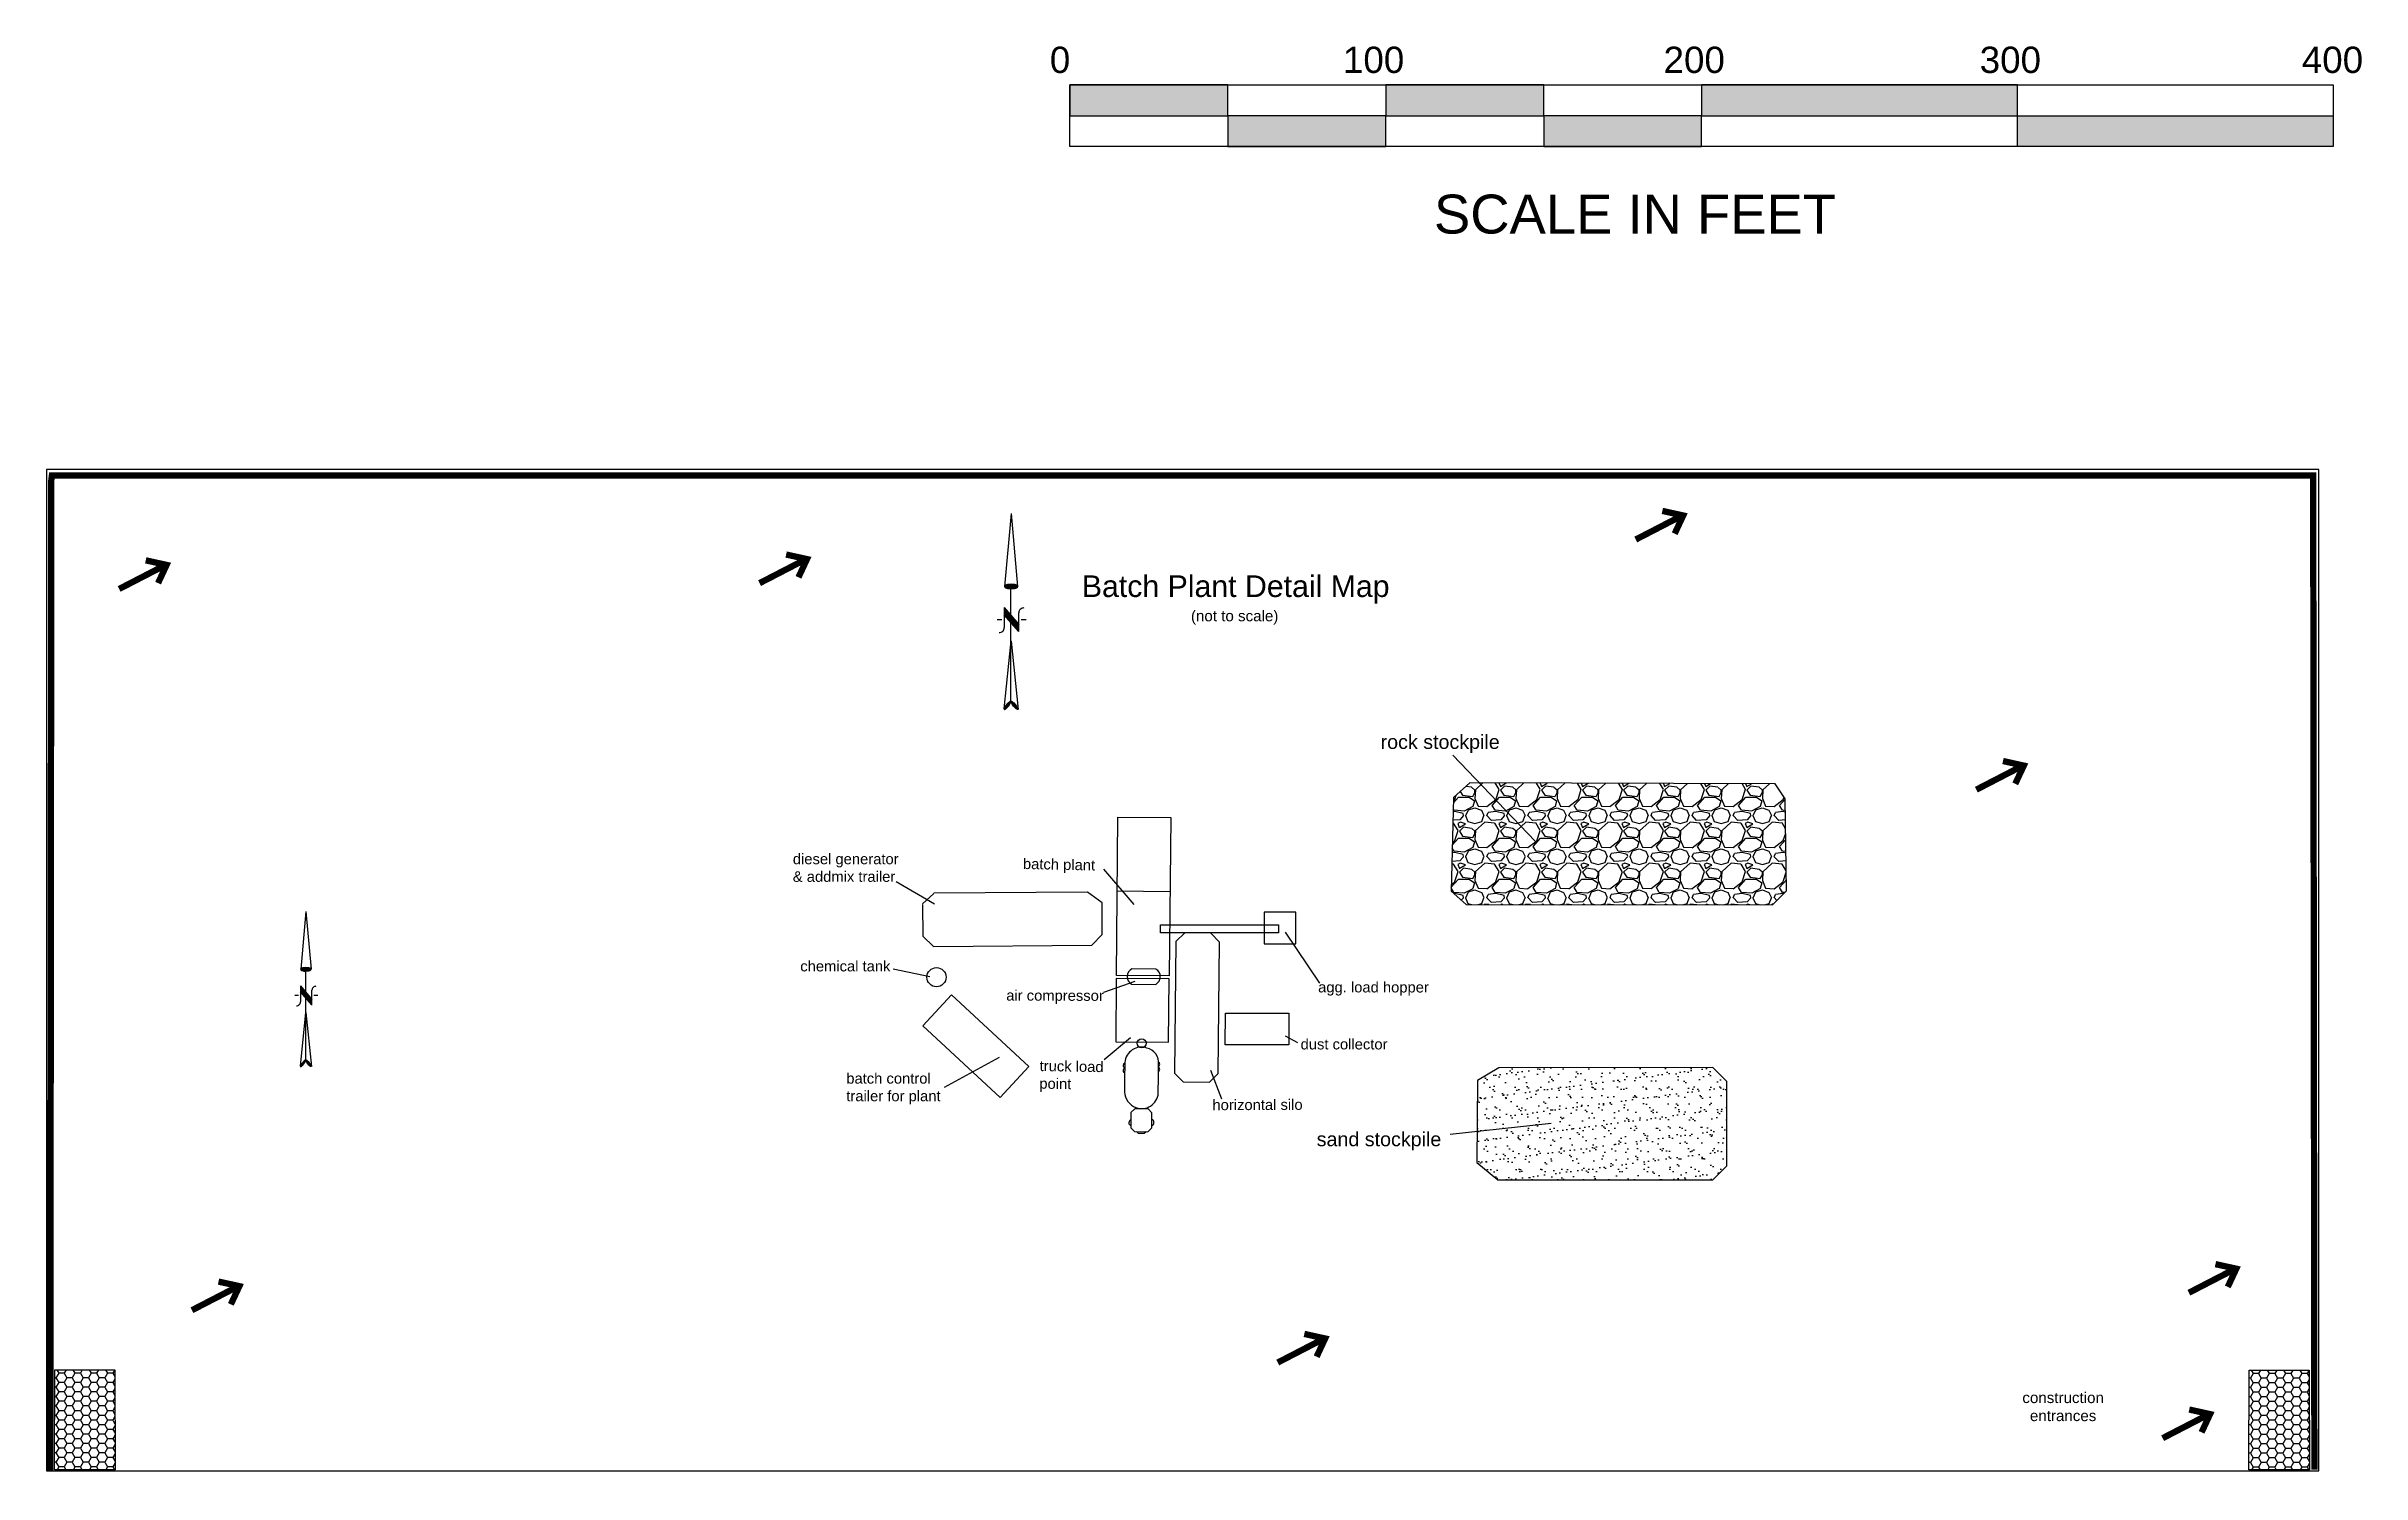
# Model space of a CAD drawing. Header units: inches. Extents: x 528 to 1261, y -60 to 392.
import ezdxf

# ---------------------------------------------------------------- set-up
doc = ezdxf.new("R2010")
doc.units = ezdxf.units.IN
doc.header["$MEASUREMENT"] = 0
for name, color, linetype in [('Annotation', 6, 'Continuous'), ('BASE', 7, 'Continuous'), ('NARROW', 7, 'Continuous')]:
    doc.layers.add(name, color=color, linetype=linetype)
doc.styles.get("Standard").update_dxf_attribs({"font": 'ARIAL.TTF'})

# ---------------------------------------------------------------- blocks, each defined once
blk = doc.blocks.new('North Arrow')
at = {"layer": 'NARROW'}
for p, q in [((0, 0), (22.36, 2)), ((0, 0), (22.33, -2.02)), ((28.77, -2.09), (34.02, 2.32)), ((36.18, 2.33), (30.46, 2.33)), ((36.16, 2.32), (31.04, -2.09)), ((32.43, 3.06), (32.43, 4.63)), ((39.1, 0.01), (59.96, 2.11)), ((31.2, -0.05), (21.66, -0.05)), ((21.66, -0.05), (21.66, -0.05)), ((28.77, -2.09), (34.95, -2.09)), ((32.43, -4.26), (32.43, -2.8)), ((57.45, -0.05), (33.41, -0.05)), ((59.83, -2.14), (39.04, -0.01)), ((57.69, -0.03), (57.77, -0.01)), ((57.77, -0.05), (57.69, -0.03))]:
    blk.add_line(p, q, dxfattribs=at)
blk.add_lwpolyline([(22.36, -2.03), (22.59, -1.93, 0.091577), (22.87, -1.44, 0.048306), (23.03, -0.75), (23.07, -0.01), (23.01, 0.82, 0.048306), (22.87, 1.42, 0.091577), (22.59, 1.91), (22.36, 2.01), (22.14, 1.91, 0.091577), (21.86, 1.42, 0.048306), (21.72, 0.82), (21.66, -0.01), (21.72, -0.83, 0.048306), (21.86, -1.44, 0.091577), (22.14, -1.93)], format="xyb", close=True, dxfattribs=at)
for points in [[(57.46, -0.03), (57.44, 0.08, -0.066818), (57.67, 0.47, -0.03073), (58.01, 0.84), (58.52, 1.29), (59.07, 1.7, -0.03073), (59.5, 1.95, -0.066818), (59.93, 2.1), (60.04, 2.06)], [(60.04, 2.06), (60.05, 1.95, -0.066818), (59.82, 1.56, -0.03073), (59.43, 1.14), (58.97, 0.74), (58.42, 0.33, -0.03073), (57.99, 0.08, -0.036692), (57.76, -0.02)], [(57.46, -0.04), (57.44, -0.15, 0.066818), (57.67, -0.54, 0.03073), (58.01, -0.9), (58.52, -1.36), (59.07, -1.77, 0.03073), (59.5, -2.02, 0.066818), (59.93, -2.17), (60.04, -2.13)], [(60.04, -2.13), (60.05, -2.01, 0.066818), (59.82, -1.63, 0.03073), (59.43, -1.2), (58.97, -0.8), (58.42, -0.4, 0.03073), (57.99, -0.15, 0.036692), (57.76, -0.05)]]:
    blk.add_lwpolyline(points, format="xyb", dxfattribs=at)
for centre, start, end in [((30.46, 3.86), 178.8769, 270), ((34.95, -3.62), 358.8769, 90)]:
    blk.add_arc(centre, 1.53, start, end, dxfattribs=at)
for points in [[(23.03, -0.76), (21.67, -0.05), (23.07, -0.05), (21.72, 0.82)], [(23.07, -0.05), (21.72, 0.82), (23.02, 0.75), (21.85, 1.42)], [(23.02, 0.75), (21.85, 1.42), (22.87, 1.44), (22.14, 1.91)], [(22.87, 1.44), (22.14, 1.91), (22.59, 1.91), (22.36, 2)], [(31.05, -2.09), (36.15, 2.36), (28.75, -2.06), (34.01, 2.36)], [(57.44, 0.08), (57.7, -0.01), (57.5, 0.21), (57.77, -0.01)], [(57.45, -0.04), (57.69, -0.02), (57.44, 0.08), (57.7, -0.01)], [(57.5, 0.21), (57.77, -0.01), (57.6, 0.39), (57.94, 0.06)], [(57.6, 0.39), (57.94, 0.06), (57.68, 0.5), (58.07, 0.13)], [(57.68, 0.5), (58.07, 0.13), (57.84, 0.66), (58.29, 0.26)], [(57.84, 0.66), (58.29, 0.26), (58.03, 0.86), (58.52, 0.41)], [(58.03, 0.86), (58.52, 0.41), (58.26, 1.07), (58.73, 0.57)], [(58.26, 1.07), (58.73, 0.57), (58.52, 1.3), (59.05, 0.81)], [(58.52, 1.3), (59.05, 0.81), (58.7, 1.42), (59.26, 0.99)], [(59.26, 1), (58.69, 1.42), (59.45, 1.15), (59, 1.65)], [(59.45, 1.15), (59, 1.65), (59.62, 1.34), (59.28, 1.82)], [(59.62, 1.34), (59.28, 1.82), (59.81, 1.55), (59.49, 1.95)], [(59.81, 1.55), (59.49, 1.95), (59.93, 1.73), (59.69, 2.04)], [(59.93, 1.73), (59.69, 2.04), (60.05, 1.94), (59.93, 2.1)], [(60.05, 1.94), (59.93, 2.1), (60.04, 2.06)], [(22.87, -1.44), (21.72, -0.87), (23.03, -0.76), (21.67, -0.05)], [(22.58, -1.93), (21.86, -1.45), (22.87, -1.44), (21.72, -0.87)], [(22.36, -2.01), (22.14, -1.93), (22.58, -1.93), (21.86, -1.45)], [(57.44, -0.14), (57.69, -0.02), (57.45, -0.04), (57.69, -0.02)], [(57.46, -0.19), (57.7, -0.03), (57.44, -0.14), (57.69, -0.02)], [(57.53, -0.33), (57.76, -0.05), (57.46, -0.19), (57.7, -0.03)], [(57.63, -0.48), (57.9, -0.1), (57.53, -0.33), (57.76, -0.05)], [(57.78, -0.66), (58.09, -0.2), (57.63, -0.48), (57.9, -0.1)], [(57.97, -0.87), (58.34, -0.35), (57.78, -0.66), (58.09, -0.2)], [(58.24, -1.11), (58.61, -0.54), (57.97, -0.87), (58.34, -0.35)], [(58.61, -1.43), (58.93, -0.77), (58.24, -1.11), (58.61, -0.54)], [(58.91, -1.64), (59.2, -1), (58.61, -1.43), (58.93, -0.77)], [(59.12, -1.79), (59.57, -1.36), (58.92, -1.65), (59.2, -1.01)], [(59.35, -1.93), (59.81, -1.62), (59.12, -1.79), (59.57, -1.36)], [(59.54, -1.32), (59.41, -1.18), (59.21, -1.01)], [(59.58, -2.05), (59.93, -1.79), (59.35, -1.93), (59.81, -1.62)], [(59.78, -2.13), (60.05, -2.01), (59.58, -2.05), (59.93, -1.79)], [(59.92, -2.17), (60.04, -2.13), (59.78, -2.13), (60.05, -2.01)]]:
    blk.add_solid(points, dxfattribs=at)
blk = doc.blocks.new('A$C1E8A7981')
for points in [[(1.71, 1.78), (0.88, 1.78, 0.36878), (0.04, 1.16, 0.488105), (0.81, 0), (1.71, 0)], [(1.53, 0), (2.35, 0, 0.290418), (3.18, 0.61, 0.496309), (2.42, 1.78), (1.53, 1.78)]]:
    blk.add_lwpolyline(points, format="xyb")
blk = doc.blocks.new('A$C0A39146E')
for centre in [(0.13, -0.07), (0.4, -0.07)]:
    blk.add_arc(centre, 0.149, 26.3201, 153.6799)
blk = doc.blocks.new('A$C6CF03394')
at = {"color": 7}
for p, q in [((0.07, 6.99), (0, 1.17)), ((3.77, 1.09), (3.81, 6.95))]:
    blk.add_line(p, q, dxfattribs=at)
for centre, radius, start, end in [((1.92, 5.95), 2.13, 27.9707, 150.7283), ((1.91, 2.14), 2.14, 206.7873, 330.6939)]:
    blk.add_arc(centre, radius, start, end, dxfattribs=at)
blk = doc.blocks.new('A$C76524051')
for p, q in [((0.5, 8.5), (0, 8)), ((0, 8), (0, 0.5)), ((2, 8.5), (0.5, 8.5)), ((2.5, 8), (2, 8.5)), ((2.5, 0.5), (2.5, 8)), ((0, 0.5), (0.5, 0)), ((0.5, 0), (2, 0)), ((2, 0), (2.5, 0.5))]:
    blk.add_line(p, q)
blk = doc.blocks.new('A$C22A57515')
for p, q in [((2.09, 43.07), (0, 40.09)), ((0, 40.09), (6.6, 2.09)), ((9.69, 44.39), (2.09, 43.07)), ((12.74, 42.15), (9.83, 44.41)), ((19.22, 5.22), (12.82, 42.14)), ((6.6, 2.09), (9.58, 0)), ((9.58, 0), (17.18, 1.32)), ((17.18, 1.32), (19.22, 5.22))]:
    blk.add_line(p, q)
blk = doc.blocks.new('A$C55883C21')
at = {"color": 7, "const_width": 2}
for points in [[(0.85, 11.11), (4.43, 16.84), (8.96, 12.37)], [(6.58, 0.14), (4.43, 15.88)]]:
    blk.add_lwpolyline(points, dxfattribs=at)

msp = doc.modelspace()

# ---------------------------------------------------------------- hatches: boundary and pattern name
h = msp.add_hatch()
h.set_pattern_fill('GRAVEL', color=252, scale=13, style=0)
h.set_pattern_definition([(228.0128, (794.221, -46.9543), (-103.999977, -117.0000174), [1.74897, -173.14814]), (184.9697, (793.051, -48.2543), (156.0000137, 12.999887), [3.00128, -297.12703]), (132.5104, (790.061, -48.5143), (129.9998793, -143.0001128), [2.11624, -209.50842]), (267.2737, (784.991, -51.7643), (12.9999482, 260.0000038), [2.7331, -270.57625]), (292.8337, (784.861, -54.4943), (-65.0001288, 155.9999534), [2.68002, -265.32185]), (357.2737, (785.901, -56.9643), (-260.0000038, 12.9999482), [2.7331, -270.57625]), (37.6942, (788.631, -57.0943), (-169.0000955, -129.99987527), [3.61438, -357.82304]), (72.2553, (791.491, -54.8843), (91.0001399, 285.999951), [3.41234, -337.82217]), (121.4296, (792.531, -51.6343), (-104.000107, 168.9999355), [2.74235, -271.49295]), (175.2364, (791.101, -49.2943), (143.0000123, -12.99989), [3.1308, -153.40992]), (222.3974, (787.981, -49.0343), (-156.00009556, -142.99989707), [4.04882, -400.83387]), (138.8141, (797.861, -51.8943), (-91.0000383, 77.999965), [1.3819, -136.80997]), (171.4692, (796.821, -50.9843), (168.9999777, -26.0001028), [2.62908, -260.27964]), (225, (794.221, -50.594), (-1e-15, -13), [1.83847, -16.5463]), (203.1986, (793.311, -49.0343), (64.9999965, 26.000017), [0.99005, -98.015]), (291.8014, (792.401, -49.4243), (-12.999999, 39.000004), [1.40014, -68.607]), (30.9638, (792.921, -50.7243), (38.999974, 26.000032), [2.27408, -73.5283]), (161.5651, (794.871, -49.5543), (26.000006, -12.99998), [1.6444, -39.46523]), (16.3895, (784.861, -49.4243), (130.0000286, 38.9999052), [2.3036, -228.05698]), (70.3462, (787.071, -48.7743), (-51.9999382, -143.0000278), [1.9326, -191.3263]), (293.1986, (794.871, -46.9543), (-26.000017, 64.9999965), [1.9801, -97.02495]), (343.6105, (795.651, -48.7743), (-130.0000286, 38.9999052), [2.3036, -228.05698]), (339.444, (784.861, -57.4843), (-65.000024, 25.999948), [2.22144, -108.8506]), (294.7751, (786.941, -58.2643), (-64.9998985, 143.0000445), [1.8613, -184.27036]), (66.8014, (795.001, -59.9543), (26.000017, 64.9999965), [1.9801, -97.02495]), (17.354, (795.781, -58.1343), (-169.0000262, -51.9999285), [2.1792, -215.7405]), (69.444, (788.631, -59.9543), (-25.999948, -65.000024), [1.11072, -109.96133]), (101.3099, (794.221, -59.9543), (-12.99997, 52.00001), [0.66287, -65.62438]), (165.9638, (794.091, -59.3043), (39.000007, -12.999975), [2.68, -50.92035]), (186.009, (791.491, -58.6543), (129.9999968, 12.9999911), [2.48365, -245.881]), (303.6901, (792.921, -51.8943), (-13.000017, 25.999994), [1.8749, -44.99728]), (353.1572, (793.961, -53.4543), (220.99999175, -26.000104), [3.27332, -324.05832]), (60.9454, (797.211, -53.8443), (-52.0000004, -91.000005), [1.33843, -132.50476]), (90, (797.861, -52.674), (-13, 13), [0.78, -12.22]), (120.2564, (791.231, -58.2643), (51.9999335, -91.000032), [1.806, -178.79576]), (48.0128, (790.321, -56.7043), (103.999977, 117.0000174), [3.49794, -171.39918]), (0, (792.661, -54.104), (13, 13), [3.38, -9.62]), (325.3048, (796.041, -54.1043), (-129.9999254, 91.000112), [2.05548, -203.49256]), (254.0546, (797.731, -55.2743), (-12.999999, -52.000002), [1.89283, -92.7486]), (207.646, (797.211, -57.0943), (-246.9999455, -130.0001003), [3.08184, -305.10316]), (175.4261, (794.481, -58.5243), (-169.00000726, 12.9999324), [3.26039, -322.77796])])
h.paths.add_polyline_path([(978.37, 158.52), (973.15, 153.83), (972.43, 124.2), (977.14, 119.95), (1074.16, 119.85), (1078.61, 124.3), (1078.19, 153.47), (1074.97, 158.23)])
h = msp.add_hatch()
h.set_pattern_fill('AR-SAND', color=35, scale=2.6, style=0)
h.set_pattern_definition([(37.5, (766.244, -205.4194), (-0.163783, 5.00974), [0, -3.952, 0, -4.42, 0, -4.225]), (7.5, (766.244, -205.4194), (4.60142, 7.33758), [0, -2.132, 0, -3.562, 0, -1.365]), (327.5, (763.046, -205.4194), (8.09677, 0.014714), [0, -1.3, 0, -4.68, 0, -6.11]), (317.5, (763.046, -205.4194), (7.81593, 2.28196), [0, -0.65, 0, -3.068, 0, -3.51])])
h.paths.add_polyline_path([(987.56, 68.19), (980.72, 64.22), (980.52, 38.19), (987.18, 32.74), (1055.24, 32.73), (1059.7, 37.18), (1059.7, 63.92), (1055.24, 68.38)])
h = msp.add_hatch()
h.set_pattern_fill('HONEY', color=4, scale=13.714, angle=180, style=0)
h.set_pattern_definition([(180, (908.6717, 39.7727), (-2.571375, -1.484584), [1.71425, -3.4285]), (300, (908.6717, 39.7727), (2.571375, -1.484584), [1.71425, -3.4285]), (240, (908.6717, 39.7727), (-6e-09, -2.969168), [-3.4285, 1.71425])])
h.paths.add_polyline_path([(549.42, -59.08), (530.18, -59.08), (530.32, -27.44), (549.3, -27.44)])
h = msp.add_hatch()
h.set_pattern_fill('HONEY', color=4, scale=13.714, angle=180, style=0)
h.set_pattern_definition([(180, (1603.4413, 39.7014), (-2.571375, -1.484584), [1.71425, -3.4285]), (300, (1603.4413, 39.7014), (2.571375, -1.484584), [1.71425, -3.4285]), (240, (1603.4413, 39.7014), (-6e-09, -2.969168), [-3.4285, 1.71425])])
h.paths.add_polyline_path([(1244.19, -59.15), (1224.95, -59.15), (1225.09, -27.51), (1244.07, -27.51)])
at = {"layer": 'Annotation'}
h = msp.add_hatch(color=256, dxfattribs=at)
h.paths.add_polyline_path([(901.73, 379.67), (851.73, 379.67), (851.73, 369.88), (901.73, 369.88)])
h.paths.add_polyline_path([(951.72, 369.88), (901.73, 369.88), (901.73, 360.09), (951.72, 360.09)])
h.paths.add_polyline_path([(1001.72, 379.67), (951.72, 379.67), (951.72, 369.88), (1001.72, 369.88)])
h.paths.add_polyline_path([(1051.72, 369.88), (1001.72, 369.88), (1001.72, 360.09), (1051.72, 360.09)])
h.paths.add_polyline_path([(1151.72, 379.67), (1051.72, 379.67), (1051.72, 369.88), (1151.72, 369.88)])
h.paths.add_polyline_path([(1251.71, 369.88), (1151.72, 369.88), (1151.72, 360.1), (1251.71, 360.1)])

# ---------------------------------------------------------------- linework, layer by layer
for p, q in [((972.92, 167.33), (998.99, 140.06)), ((796.65, 127.3), (808.83, 120.19)), ((862.39, 131.13), (871.93, 119.95)), ((866.68, 124.27), (883.39, 124.12)), ((930.88, 95.1), (919.93, 111.23)), ((795.74, 99.59), (807.31, 97.2)), ((862.42, 92.18), (872.42, 95.7)), ((870.9, 77.76), (862.59, 70.79)), ((923.83, 76.2), (919.96, 78.21)), ((829.32, 71.5), (811.93, 62.04)), ((896.18, 67.5), (899.69, 58.37)), ((972.08, 47.2), (1004.06, 50.74))]:
    msp.add_line(p, q)
at = {"color": 200, "const_width": 2}
for points in [[(1245.73, -59.09), (1245.35, 255.86), (528.62, 255.89)], [(528.88, -59.36), (529.19, 254.3), (529.49, 256.62)]]:
    msp.add_lwpolyline(points, dxfattribs=at)
at = {"color": 7}
msp.add_lwpolyline([(527.71, -59.43), (1247.13, -59.43), (1247.13, 257.8), (527.71, 257.8)], close=True, dxfattribs=at)
at = {"color": 252}
msp.add_lwpolyline([(978.37, 158.52), (973.15, 153.83), (972.43, 124.2), (977.14, 119.95), (1074.16, 119.85), (1078.61, 124.3), (1078.19, 153.47), (1074.97, 158.23)], close=True, dxfattribs=at)
for points in [[(883.61, 147.51), (883.14, 97.38), (866.43, 97.53), (866.9, 147.67), (883.61, 147.51)], [(880.34, 111), (880.34, 113.56), (917.73, 113.55), (917.73, 110.99), (880.34, 111)], [(883.11, 96.4), (866.4, 96.56), (866.21, 76.5), (882.92, 76.35), (883.11, 96.4)], [(814.18, 91.38), (805.09, 81.57), (829.6, 58.85), (838.69, 68.65), (814.18, 91.38)], [(900.91, 75.52), (900.92, 85.54), (920.97, 85.53), (920.97, 75.5), (900.91, 75.52)], [(877.66, 53.98), (876.47, 55.19), (872.26, 55.23), (871.04, 54.04), (871, 49.23), (872.19, 48.01), (876.4, 47.97), (877.62, 49.17), (877.66, 53.98)], [(875.8, 47.98), (875.19, 47.38), (873.39, 47.4), (872.79, 48.01)]]:
    msp.add_lwpolyline(points)
msp.add_lwpolyline([(919.93, 117.51), (913.24, 117.51), (913.24, 107.49), (923.27, 107.48), (923.27, 117.51)], close=True)
at = {"color": 35}
msp.add_lwpolyline([(987.56, 68.19), (980.72, 64.22), (980.52, 38.19), (987.18, 32.74), (1055.24, 32.73), (1059.7, 37.18), (1059.7, 63.92), (1055.24, 68.38)], close=True, dxfattribs=at)
at = {"color": 4}
for points in [[(549.42, -59.08), (530.18, -59.08), (530.32, -27.44), (549.3, -27.44)], [(1244.19, -59.15), (1224.95, -59.15), (1225.09, -27.51), (1244.07, -27.51)]]:
    msp.add_lwpolyline(points, close=True, dxfattribs=at)
at = {"color": 7}
msp.add_circle((809.47, 96.94), 3.04, dxfattribs=at)
msp.add_circle((874.45, 76.02), 1.42)
for centre, radius, start, end in [((879.24, 67.72), 0.894, 295.78624, 63.14606), ((879.26, 69.33), 0.894, 295.78624, 63.14606), ((871.4, 50.82), 1.03, 109.70608, 249.22622), ((877.29, 50.92), 1.03, 289.70608, 69.22622)]:
    msp.add_arc(centre, radius, start, end)
at = {"layer": 'Annotation'}
for points in [[(851.73, 379.67), (1251.71, 379.67), (1251.71, 360.09), (851.73, 360.09)], [(851.73, 369.88), (901.73, 369.88), (901.73, 379.67), (851.73, 379.67)], [(951.72, 369.88), (1001.72, 369.88), (1001.72, 379.67), (951.72, 379.67)], [(1051.72, 369.88), (1151.72, 369.88), (1151.72, 379.67), (1051.72, 379.67)], [(901.73, 360.09), (951.72, 360.09), (951.72, 369.88), (901.73, 369.88)], [(1001.72, 360.09), (1051.72, 360.09), (1051.72, 369.88), (1001.72, 369.88)], [(1151.72, 369.88), (1251.71, 369.88), (1251.71, 360.1), (1151.72, 360.1)]]:
    msp.add_lwpolyline(points, close=True, dxfattribs=at)

# ---------------------------------------------------------------- block references
at = {"color": 7}
for p, rotation in [((1028.53, 241.75), 289.5671929599068), ((548.35, 226.09), 289.5671929599061), ((751.11, 227.93), 289.567192959906), ((1136.37, 162.51), 289.5671929599068), ((1203.65, 3.12), 289.5671929599071), ((571.39, -2.41), 289.5671929599063), ((915.17, -18.99), 289.5671929599063), ((1195.35, -42.95), 289.5671929599071)]:
    msp.add_blockref('A$C55883C21', p, dxfattribs=dict(at, rotation=rotation))
at = {"color": 7, "yscale": 1.300000000000001, "zscale": 1.3}
for name, p, xscale, rotation in [('A$C22A57515', (859.94, 98.16), 1.3, 80.62858753693757), ('A$C6CF03394', (869.83, 99.61), 1.300000000000001, 270.0319691339329)]:
    msp.add_blockref(name, p, dxfattribs=dict(at, xscale=xscale, rotation=rotation))
for name, p, xscale, yscale, zscale, rotation in [('A$C76524051', (899.14, 110.83), 5.549401508904865, 5.549401508904953, 5.549401508904909, 179.379263317037), ('A$C1E8A7981', (869.12, 74.79), 6.017017499999939, 6.017017500000058, 6.0170175, 269.4661491591984), ('A$C0A39146E', (869.04, 66.58), 6.017017499999939, 6.017017500000058, 6.0170175, 89.46614915919841)]:
    msp.add_blockref(name, p, dxfattribs=dict(xscale=xscale, yscale=yscale, zscale=zscale, rotation=rotation))
at = {"layer": 'BASE', "rotation": 270}
for p, xscale, yscale, zscale in [((833.09, 243.89), 1.035618753638119, 1.035618753638119, 1.035618750000579), ((609.81, 117.73), 0.8180922749906898, 0.8180922749906898, 0.8180922749953102)]:
    msp.add_blockref('North Arrow', p, dxfattribs=dict(at, xscale=xscale, yscale=yscale, zscale=zscale))

# ---------------------------------------------------------------- texts
for s, insert, char_height, width, attachment_point in [('Batch Plant Detail Map', (855.49, 224.25), 6.857, 100.7277, 1), ('(not to scale)', (890.03, 213.13), 3.4285, 40.0981, 1), ('rock stockpile', (950.08, 173.72), 4.4571, 52.1275, 1), ('diesel generator & addmix trailer', (763.98, 136.07), 3.3428, 35.8178, 1), ('chemical tank', (766.34, 102.12), 3.3428, 33.846, 1), ('dust collector', (924.75, 77.4), 3.3428, 39.0956, 1), ('batch control trailer for plant', (780.91, 66.56), 3.3428, 35.8178, 1), ('sand stockpile', (929.84, 47.85), 4.4571, 52.1275, 1), ('construction entrances', (1166.18, -34.55), 3.4285, 40.0981, 2)]:
    msp.add_mtext(s, dxfattribs=dict(insert=insert, char_height=char_height, width=width, attachment_point=attachment_point))
at = {"char_height": 3.3428, "attachment_point": 1}
for s, insert, width, rotation in [('batch plant ', (836.88, 134.58), 23.5068, 358.78561), ('agg. load hopper', (930.3, 95.47), 39.0956, 359.95909), ('air compressor', (831.56, 92.87), 33.386, 359.83143), ('truck load point', (842.16, 70.55), 24.9266, 359.01318), ('horizontal silo', (896.83, 58.14), 39.0956, 0.23188)]:
    msp.add_mtext(s, dxfattribs=dict(at, insert=insert, width=width, rotation=rotation))
at = {"layer": 'Annotation'}
for s, height, p in [('0', 8.33, (845.35, 383.41)), ('100', 8.333, (938.15, 383.41)), ('200', 8.333, (1039.66, 383.41)), ('300', 8.333, (1139.76, 383.41)), ('400', 8.333, (1241.74, 383.41)), ('SCALE IN FEET', 12.3328, (966.97, 332.54))]:
    msp.add_text(s, height=height, dxfattribs=at).set_placement(p)

doc.saveas('drawing.dxf')
